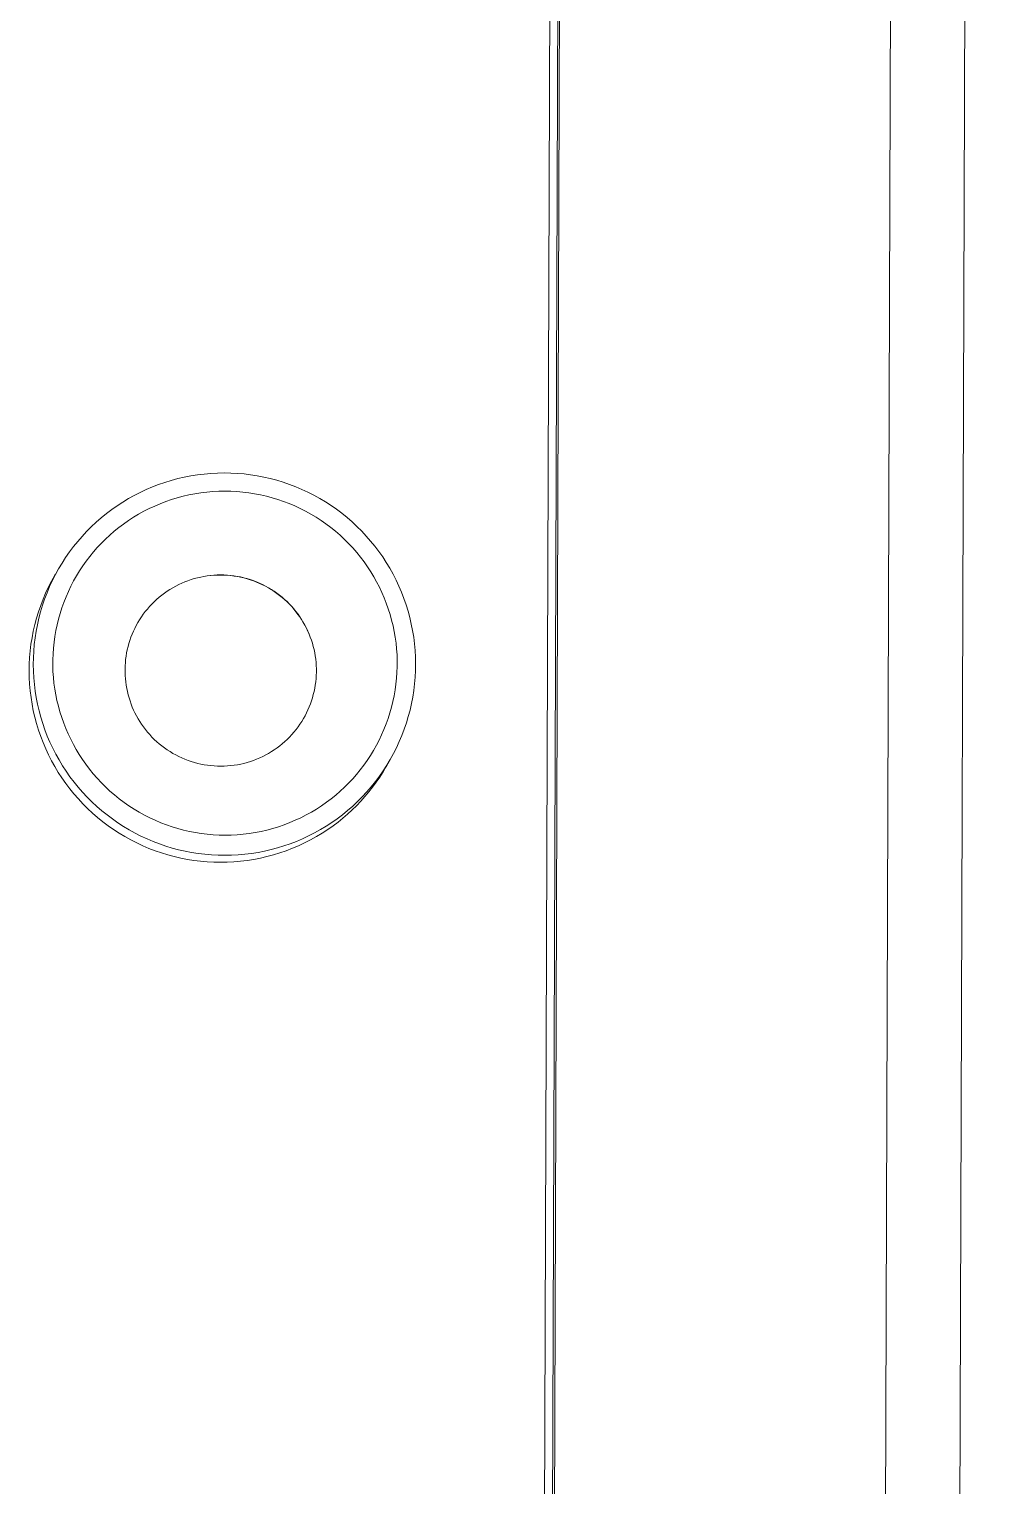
# Model space of a CAD drawing. Header units: millimetres. Extents: x 492 to 7139, y 278 to 5201.
# Drawn here: x 1597.57 to 1622.77, y 3294.04 to 3332.09 of the extents above; entities that cross this region are included whole.
import ezdxf

# ---------------------------------------------------------------- set-up
doc = ezdxf.new("R2010")
doc.units = ezdxf.units.MM
doc.layers.add('ZANO_R', color=7, linetype='Continuous', lineweight=0)

msp = doc.modelspace()

# ---------------------------------------------------------------- linework, layer by layer
at = {"layer": 'ZANO_R'}
for p, q in [((1610.566, 3155.499), (1611.928, 3554.95)), ((1610.771, 3155.42), (1612.133, 3554.87)), ((1612.184, 3554.959), (1610.822, 3155.508)), ((1619.468, 3155.465), (1620.83, 3554.916)), ((1621.407, 3155.351), (1622.769, 3554.802)), ((1601.452, 3320.35), (1601.622, 3320.389)), ((1601.622, 3320.389), (1601.793, 3320.423)), ((1601.793, 3320.423), (1601.966, 3320.45)), ((1601.966, 3320.45), (1602.139, 3320.471)), ((1602.139, 3320.471), (1602.312, 3320.487)), ((1602.312, 3320.487), (1602.486, 3320.496)), ((1602.486, 3320.496), (1602.661, 3320.499)), ((1602.661, 3320.499), (1602.835, 3320.497)), ((1602.835, 3320.497), (1603.009, 3320.488)), ((1603.009, 3320.488), (1603.183, 3320.473)), ((1603.183, 3320.473), (1603.356, 3320.452)), ((1603.356, 3320.452), (1603.528, 3320.424)), ((1603.528, 3320.424), (1603.699, 3320.391)), ((1603.699, 3320.391), (1603.869, 3320.352)), ((1600.472, 3319.992), (1600.629, 3320.066)), ((1600.629, 3320.066), (1600.79, 3320.134)), ((1600.79, 3320.134), (1600.953, 3320.197)), ((1600.953, 3320.197), (1601.117, 3320.253)), ((1601.117, 3320.253), (1601.284, 3320.305)), ((1601.284, 3320.305), (1601.452, 3320.35)), ((1602.053, 3319.98), (1602.209, 3319.999)), ((1602.209, 3319.999), (1602.365, 3320.013)), ((1602.365, 3320.013), (1602.522, 3320.021)), ((1602.522, 3320.021), (1602.679, 3320.024)), ((1602.679, 3320.024), (1602.836, 3320.021)), ((1602.836, 3320.021), (1602.993, 3320.013)), ((1602.993, 3320.013), (1603.149, 3320)), ((1603.149, 3320), (1603.305, 3319.981)), ((1603.869, 3320.352), (1604.038, 3320.308)), ((1604.038, 3320.308), (1604.204, 3320.257)), ((1604.204, 3320.257), (1604.369, 3320.2)), ((1604.369, 3320.2), (1604.532, 3320.138)), ((1604.532, 3320.138), (1604.693, 3320.07)), ((1604.693, 3320.07), (1604.851, 3319.997)), ((1604.851, 3319.997), (1605.006, 3319.918)), ((1599.726, 3319.543), (1599.868, 3319.643)), ((1599.868, 3319.643), (1600.014, 3319.738)), ((1600.014, 3319.738), (1600.164, 3319.828)), ((1600.164, 3319.828), (1600.316, 3319.913)), ((1600.316, 3319.913), (1600.472, 3319.992)), ((1600.707, 3319.569), (1600.85, 3319.635)), ((1600.85, 3319.635), (1600.994, 3319.696)), ((1600.994, 3319.696), (1601.141, 3319.753)), ((1601.141, 3319.753), (1601.289, 3319.804)), ((1601.289, 3319.804), (1601.439, 3319.85)), ((1601.439, 3319.85), (1601.591, 3319.89)), ((1601.591, 3319.89), (1601.744, 3319.926)), ((1601.744, 3319.926), (1601.898, 3319.956)), ((1601.898, 3319.956), (1602.053, 3319.98)), ((1603.305, 3319.981), (1603.46, 3319.956)), ((1603.46, 3319.956), (1603.614, 3319.926)), ((1603.614, 3319.926), (1603.767, 3319.891)), ((1603.767, 3319.891), (1603.919, 3319.851)), ((1603.919, 3319.851), (1604.069, 3319.805)), ((1604.069, 3319.805), (1604.218, 3319.754)), ((1604.218, 3319.754), (1604.364, 3319.698)), ((1604.364, 3319.698), (1604.509, 3319.636)), ((1604.509, 3319.636), (1604.651, 3319.57)), ((1605.006, 3319.918), (1605.159, 3319.833)), ((1605.159, 3319.833), (1605.308, 3319.744)), ((1605.308, 3319.744), (1605.455, 3319.649)), ((1605.455, 3319.649), (1605.598, 3319.549)), ((1599.451, 3319.328), (1599.32, 3319.213)), ((1599.587, 3319.438), (1599.451, 3319.328)), ((1599.726, 3319.543), (1599.587, 3319.438)), ((1600.035, 3319.165), (1600.164, 3319.255)), ((1600.164, 3319.255), (1600.296, 3319.341)), ((1600.296, 3319.341), (1600.43, 3319.421)), ((1600.43, 3319.421), (1600.567, 3319.498)), ((1600.567, 3319.498), (1600.707, 3319.569)), ((1604.651, 3319.57), (1604.791, 3319.499)), ((1604.791, 3319.499), (1604.928, 3319.423)), ((1604.928, 3319.423), (1605.063, 3319.342)), ((1605.063, 3319.342), (1605.195, 3319.257)), ((1605.195, 3319.257), (1605.324, 3319.167)), ((1605.598, 3319.549), (1605.737, 3319.445)), ((1605.737, 3319.445), (1605.873, 3319.335)), ((1605.873, 3319.335), (1606.005, 3319.221)), ((1599.07, 3318.97), (1598.952, 3318.842)), ((1599.193, 3319.093), (1599.07, 3318.97)), ((1599.32, 3319.213), (1599.193, 3319.093)), ((1599.565, 3318.771), (1599.677, 3318.876)), ((1599.677, 3318.876), (1599.793, 3318.976)), ((1599.793, 3318.976), (1599.913, 3319.073)), ((1599.913, 3319.073), (1600.035, 3319.165)), ((1605.324, 3319.167), (1605.449, 3319.073)), ((1605.449, 3319.073), (1605.571, 3318.974)), ((1605.571, 3318.974), (1605.69, 3318.871)), ((1605.69, 3318.871), (1605.805, 3318.764)), ((1606.005, 3319.221), (1606.132, 3319.102)), ((1606.132, 3319.102), (1606.256, 3318.979)), ((1606.256, 3318.979), (1606.375, 3318.852)), ((1598.728, 3318.574), (1598.624, 3318.435)), ((1598.838, 3318.71), (1598.728, 3318.574)), ((1598.952, 3318.842), (1598.838, 3318.71)), ((1599.25, 3318.436), (1599.351, 3318.551)), ((1599.351, 3318.551), (1599.456, 3318.663)), ((1599.456, 3318.663), (1599.565, 3318.771)), ((1605.805, 3318.764), (1605.916, 3318.653)), ((1605.916, 3318.653), (1606.023, 3318.539)), ((1606.023, 3318.539), (1606.126, 3318.42)), ((1606.375, 3318.852), (1606.489, 3318.721)), ((1606.489, 3318.721), (1606.599, 3318.585)), ((1606.599, 3318.585), (1606.705, 3318.446)), ((1598.43, 3318.145), (1598.34, 3317.996)), ((1598.524, 3318.292), (1598.43, 3318.145)), ((1598.624, 3318.435), (1598.524, 3318.292)), ((1598.971, 3318.07), (1599.06, 3318.195)), ((1599.06, 3318.195), (1599.153, 3318.317)), ((1599.153, 3318.317), (1599.25, 3318.436)), ((1606.126, 3318.42), (1606.225, 3318.299)), ((1606.225, 3318.299), (1606.32, 3318.173)), ((1606.32, 3318.173), (1606.408, 3318.048)), ((1606.705, 3318.446), (1606.805, 3318.304)), ((1606.805, 3318.304), (1606.9, 3318.158)), ((1606.9, 3318.158), (1606.99, 3318.008)), ((1598.239, 3317.828), (1598.154, 3317.676)), ((1598.256, 3317.843), (1598.177, 3317.687)), ((1598.239, 3317.828), (1598.255, 3317.857)), ((1598.34, 3317.996), (1598.256, 3317.843)), ((1598.731, 3317.677), (1598.807, 3317.811)), ((1598.807, 3317.811), (1598.887, 3317.941)), ((1598.887, 3317.941), (1598.971, 3318.07)), ((1601.716, 3317.684), (1601.799, 3317.712)), ((1601.799, 3317.712), (1601.882, 3317.738)), ((1601.882, 3317.738), (1601.966, 3317.761)), ((1601.966, 3317.761), (1602.051, 3317.78)), ((1602.051, 3317.78), (1602.137, 3317.797)), ((1602.137, 3317.797), (1602.223, 3317.811)), ((1602.223, 3317.811), (1602.309, 3317.821)), ((1602.309, 3317.821), (1602.396, 3317.829)), ((1602.318, 3317.819), (1602.404, 3317.827)), ((1602.396, 3317.829), (1602.483, 3317.834)), ((1602.404, 3317.827), (1602.491, 3317.831)), ((1602.483, 3317.834), (1602.57, 3317.835)), ((1602.491, 3317.831), (1602.578, 3317.832)), ((1602.57, 3317.835), (1602.658, 3317.834)), ((1602.578, 3317.832), (1602.665, 3317.83)), ((1602.658, 3317.834), (1602.745, 3317.829)), ((1602.665, 3317.83), (1602.752, 3317.825)), ((1602.745, 3317.829), (1602.832, 3317.822)), ((1602.752, 3317.825), (1602.838, 3317.817)), ((1602.832, 3317.822), (1602.918, 3317.811)), ((1602.838, 3317.817), (1602.924, 3317.807)), ((1602.918, 3317.811), (1603.004, 3317.798)), ((1602.924, 3317.807), (1603.01, 3317.793)), ((1603.004, 3317.798), (1603.09, 3317.781)), ((1603.01, 3317.793), (1603.095, 3317.776)), ((1603.09, 3317.781), (1603.175, 3317.762)), ((1603.095, 3317.776), (1603.18, 3317.756)), ((1603.175, 3317.762), (1603.259, 3317.739)), ((1603.18, 3317.756), (1603.264, 3317.734)), ((1603.259, 3317.739), (1603.343, 3317.714)), ((1603.264, 3317.734), (1603.347, 3317.708)), ((1603.343, 3317.714), (1603.425, 3317.686)), ((1606.408, 3318.048), (1606.492, 3317.919)), ((1606.492, 3317.919), (1606.572, 3317.788)), ((1606.572, 3317.788), (1606.647, 3317.654)), ((1606.99, 3318.008), (1607.075, 3317.856)), ((1607.075, 3317.856), (1607.154, 3317.701)), ((1598.001, 3317.362), (1597.933, 3317.201)), ((1598.037, 3317.368), (1597.974, 3317.205)), ((1598.075, 3317.52), (1598.001, 3317.362)), ((1598.104, 3317.529), (1598.037, 3317.368)), ((1598.154, 3317.676), (1598.075, 3317.52)), ((1598.177, 3317.687), (1598.104, 3317.529)), ((1598.533, 3317.262), (1598.594, 3317.402)), ((1598.594, 3317.402), (1598.66, 3317.541)), ((1598.66, 3317.541), (1598.731, 3317.677)), ((1601.033, 3317.305), (1601.103, 3317.357)), ((1601.103, 3317.357), (1601.174, 3317.407)), ((1601.174, 3317.407), (1601.247, 3317.455)), ((1601.247, 3317.455), (1601.322, 3317.5)), ((1601.322, 3317.5), (1601.398, 3317.542)), ((1601.398, 3317.542), (1601.476, 3317.582)), ((1601.476, 3317.582), (1601.555, 3317.619)), ((1601.555, 3317.619), (1601.635, 3317.653)), ((1601.635, 3317.653), (1601.716, 3317.684)), ((1603.347, 3317.708), (1603.429, 3317.68)), ((1603.425, 3317.686), (1603.506, 3317.655)), ((1603.429, 3317.68), (1603.51, 3317.648)), ((1603.506, 3317.655), (1603.587, 3317.621)), ((1603.51, 3317.648), (1603.59, 3317.614)), ((1603.587, 3317.621), (1603.666, 3317.584)), ((1603.59, 3317.614), (1603.669, 3317.577)), ((1603.666, 3317.584), (1603.744, 3317.544)), ((1603.669, 3317.577), (1603.746, 3317.538)), ((1603.744, 3317.544), (1603.82, 3317.502)), ((1603.746, 3317.538), (1603.822, 3317.496)), ((1603.82, 3317.502), (1603.895, 3317.457)), ((1603.822, 3317.496), (1603.897, 3317.451)), ((1603.895, 3317.457), (1603.968, 3317.41)), ((1603.897, 3317.451), (1603.969, 3317.404)), ((1603.968, 3317.41), (1604.039, 3317.36)), ((1603.969, 3317.404), (1604.041, 3317.354)), ((1604.039, 3317.36), (1604.109, 3317.308)), ((1604.041, 3317.354), (1604.11, 3317.302)), ((1606.647, 3317.654), (1606.718, 3317.518)), ((1606.718, 3317.518), (1606.783, 3317.38)), ((1606.783, 3317.38), (1606.844, 3317.239)), ((1607.154, 3317.701), (1607.228, 3317.543)), ((1607.228, 3317.543), (1607.297, 3317.383)), ((1607.297, 3317.383), (1607.36, 3317.22)), ((1597.871, 3317.038), (1597.814, 3316.873)), ((1597.918, 3317.041), (1597.868, 3316.874)), ((1597.933, 3317.201), (1597.871, 3317.038)), ((1597.974, 3317.205), (1597.918, 3317.041)), ((1598.378, 3316.828), (1598.425, 3316.975)), ((1598.425, 3316.975), (1598.476, 3317.119)), ((1598.476, 3317.119), (1598.533, 3317.262)), ((1600.659, 3316.944), (1600.716, 3317.009)), ((1600.716, 3317.009), (1600.775, 3317.073)), ((1600.775, 3317.073), (1600.837, 3317.134)), ((1600.837, 3317.134), (1600.9, 3317.193)), ((1600.9, 3317.193), (1600.966, 3317.25)), ((1600.966, 3317.25), (1601.033, 3317.305)), ((1604.109, 3317.308), (1604.177, 3317.253)), ((1604.11, 3317.302), (1604.178, 3317.247)), ((1604.177, 3317.253), (1604.243, 3317.196)), ((1604.178, 3317.247), (1604.243, 3317.19)), ((1604.243, 3317.196), (1604.307, 3317.137)), ((1604.243, 3317.19), (1604.307, 3317.131)), ((1604.307, 3317.137), (1604.368, 3317.075)), ((1604.307, 3317.131), (1604.368, 3317.069)), ((1604.368, 3317.075), (1604.428, 3317.011)), ((1604.368, 3317.069), (1604.428, 3317.006)), ((1604.428, 3317.011), (1604.485, 3316.946)), ((1604.428, 3317.006), (1604.485, 3316.94)), ((1606.844, 3317.239), (1606.9, 3317.096)), ((1606.9, 3317.096), (1606.952, 3316.951)), ((1606.952, 3316.951), (1606.998, 3316.805)), ((1607.36, 3317.22), (1607.417, 3317.055)), ((1607.417, 3317.055), (1607.468, 3316.889)), ((1597.763, 3316.706), (1597.718, 3316.538)), ((1597.814, 3316.873), (1597.763, 3316.706)), ((1597.823, 3316.705), (1597.784, 3316.535)), ((1597.868, 3316.874), (1597.823, 3316.705)), ((1598.3, 3316.532), (1598.336, 3316.681)), ((1598.336, 3316.681), (1598.378, 3316.828)), ((1600.41, 3316.589), (1600.369, 3316.514)), ((1600.41, 3316.589), (1600.455, 3316.663)), ((1600.455, 3316.663), (1600.502, 3316.736)), ((1600.502, 3316.736), (1600.552, 3316.807)), ((1600.552, 3316.807), (1600.604, 3316.876)), ((1600.604, 3316.876), (1600.659, 3316.944)), ((1604.485, 3316.946), (1604.54, 3316.878)), ((1604.485, 3316.94), (1604.539, 3316.873)), ((1604.539, 3316.873), (1604.592, 3316.804)), ((1604.54, 3316.878), (1604.593, 3316.809)), ((1604.592, 3316.804), (1604.637, 3316.739)), ((1604.593, 3316.809), (1604.642, 3316.739)), ((1604.637, 3316.739), (1604.681, 3316.673)), ((1604.642, 3316.739), (1604.688, 3316.668)), ((1604.681, 3316.673), (1604.722, 3316.606)), ((1604.688, 3316.668), (1604.732, 3316.595)), ((1604.722, 3316.606), (1604.761, 3316.538)), ((1604.732, 3316.595), (1604.774, 3316.521)), ((1606.998, 3316.805), (1607.039, 3316.657)), ((1607.039, 3316.657), (1607.075, 3316.508)), ((1607.468, 3316.889), (1607.513, 3316.72)), ((1607.513, 3316.72), (1607.553, 3316.551)), ((1597.646, 3316.196), (1597.618, 3316.024)), ((1597.679, 3316.368), (1597.646, 3316.196)), ((1597.718, 3316.538), (1597.679, 3316.368)), ((1597.724, 3316.192), (1597.704, 3316.019)), ((1597.751, 3316.364), (1597.724, 3316.192)), ((1597.784, 3316.535), (1597.751, 3316.364)), ((1598.221, 3316.078), (1598.242, 3316.23)), ((1598.242, 3316.23), (1598.268, 3316.381)), ((1598.268, 3316.381), (1598.3, 3316.532)), ((1600.23, 3316.205), (1600.201, 3316.125)), ((1600.26, 3316.284), (1600.23, 3316.205)), ((1600.294, 3316.362), (1600.26, 3316.284)), ((1600.33, 3316.439), (1600.294, 3316.362)), ((1600.369, 3316.514), (1600.33, 3316.439)), ((1604.761, 3316.538), (1604.798, 3316.468)), ((1604.774, 3316.521), (1604.813, 3316.446)), ((1604.798, 3316.468), (1604.833, 3316.397)), ((1604.813, 3316.446), (1604.849, 3316.369)), ((1604.833, 3316.397), (1604.865, 3316.326)), ((1604.849, 3316.369), (1604.883, 3316.291)), ((1604.875, 3316.303), (1604.878, 3316.295)), ((1604.883, 3316.291), (1604.914, 3316.212)), ((1604.914, 3316.212), (1604.943, 3316.132)), ((1607.075, 3316.508), (1607.106, 3316.358)), ((1607.106, 3316.358), (1607.132, 3316.206)), ((1607.132, 3316.206), (1607.153, 3316.054)), ((1607.553, 3316.551), (1607.587, 3316.38)), ((1607.587, 3316.38), (1607.614, 3316.207)), ((1607.614, 3316.207), (1607.636, 3316.034)), ((1597.597, 3315.851), (1597.582, 3315.677)), ((1597.618, 3316.024), (1597.597, 3315.851)), ((1597.689, 3315.845), (1597.68, 3315.671)), ((1597.704, 3316.019), (1597.689, 3315.845)), ((1598.194, 3315.773), (1598.205, 3315.926)), ((1598.205, 3315.926), (1598.221, 3316.078)), ((1600.134, 3315.88), (1600.117, 3315.797)), ((1600.154, 3315.963), (1600.134, 3315.88)), ((1600.176, 3316.045), (1600.154, 3315.963)), ((1600.201, 3316.125), (1600.176, 3316.045)), ((1604.943, 3316.132), (1604.968, 3316.051)), ((1604.968, 3316.051), (1604.991, 3315.969)), ((1604.991, 3315.969), (1605.011, 3315.887)), ((1605.011, 3315.887), (1605.029, 3315.804)), ((1607.153, 3316.054), (1607.168, 3315.902)), ((1607.168, 3315.902), (1607.179, 3315.749)), ((1607.636, 3316.034), (1607.652, 3315.861)), ((1607.652, 3315.861), (1607.661, 3315.687)), ((1597.573, 3315.502), (1597.57, 3315.328)), ((1597.582, 3315.677), (1597.573, 3315.502)), ((1597.68, 3315.671), (1597.677, 3315.496)), ((1597.677, 3315.496), (1597.681, 3315.322)), ((1598.188, 3315.466), (1598.189, 3315.619)), ((1598.193, 3315.312), (1598.188, 3315.466)), ((1598.189, 3315.619), (1598.194, 3315.773)), ((1600.077, 3315.461), (1600.075, 3315.376)), ((1600.083, 3315.545), (1600.077, 3315.461)), ((1600.091, 3315.63), (1600.083, 3315.545)), ((1600.103, 3315.714), (1600.091, 3315.63)), ((1600.117, 3315.797), (1600.103, 3315.714)), ((1605.029, 3315.804), (1605.043, 3315.72)), ((1605.043, 3315.72), (1605.055, 3315.636)), ((1605.055, 3315.636), (1605.064, 3315.551)), ((1605.064, 3315.551), (1605.07, 3315.467)), ((1605.07, 3315.467), (1605.073, 3315.382)), ((1607.184, 3315.442), (1607.178, 3315.288)), ((1607.179, 3315.749), (1607.184, 3315.595)), ((1607.184, 3315.595), (1607.184, 3315.442)), ((1607.661, 3315.687), (1607.665, 3315.512)), ((1607.665, 3315.512), (1607.662, 3315.338)), ((1597.57, 3315.328), (1597.573, 3315.153)), ((1597.573, 3315.153), (1597.582, 3314.979)), ((1597.681, 3315.322), (1597.69, 3315.148)), ((1597.69, 3315.148), (1597.706, 3314.974)), ((1598.204, 3315.159), (1598.193, 3315.312)), ((1598.219, 3315.007), (1598.204, 3315.159)), ((1600.075, 3315.376), (1600.075, 3315.291)), ((1600.075, 3315.291), (1600.078, 3315.206)), ((1600.078, 3315.206), (1600.084, 3315.122)), ((1600.084, 3315.122), (1600.092, 3315.038)), ((1605.064, 3315.127), (1605.056, 3315.043)), ((1605.07, 3315.212), (1605.064, 3315.127)), ((1605.073, 3315.297), (1605.07, 3315.212)), ((1605.073, 3315.382), (1605.073, 3315.297)), ((1607.167, 3315.135), (1607.151, 3314.983)), ((1607.178, 3315.288), (1607.167, 3315.135)), ((1607.653, 3315.164), (1607.638, 3314.99)), ((1607.662, 3315.338), (1607.653, 3315.164)), ((1597.582, 3314.979), (1597.597, 3314.805)), ((1597.597, 3314.805), (1597.619, 3314.632)), ((1597.706, 3314.974), (1597.728, 3314.801)), ((1597.728, 3314.801), (1597.755, 3314.629)), ((1598.24, 3314.855), (1598.219, 3315.007)), ((1598.266, 3314.703), (1598.24, 3314.855)), ((1598.297, 3314.553), (1598.266, 3314.703)), ((1600.092, 3315.038), (1600.104, 3314.954)), ((1600.104, 3314.954), (1600.119, 3314.87)), ((1600.119, 3314.87), (1600.136, 3314.787)), ((1600.136, 3314.787), (1600.156, 3314.705)), ((1600.156, 3314.705), (1600.179, 3314.623)), ((1604.993, 3314.709), (1604.971, 3314.627)), ((1605.013, 3314.792), (1604.993, 3314.709)), ((1605.03, 3314.875), (1605.013, 3314.792)), ((1605.044, 3314.959), (1605.03, 3314.875)), ((1605.056, 3315.043), (1605.044, 3314.959)), ((1607.104, 3314.68), (1607.072, 3314.529)), ((1607.13, 3314.831), (1607.104, 3314.68)), ((1607.151, 3314.983), (1607.13, 3314.831)), ((1607.618, 3314.817), (1607.591, 3314.645)), ((1607.638, 3314.99), (1607.618, 3314.817)), ((1597.619, 3314.632), (1597.646, 3314.46)), ((1597.646, 3314.46), (1597.679, 3314.288)), ((1597.679, 3314.288), (1597.719, 3314.118)), ((1597.755, 3314.629), (1597.789, 3314.458)), ((1597.789, 3314.458), (1597.828, 3314.289)), ((1597.828, 3314.289), (1597.874, 3314.12)), ((1598.333, 3314.404), (1598.297, 3314.553)), ((1598.374, 3314.256), (1598.333, 3314.404)), ((1600.179, 3314.623), (1600.205, 3314.542)), ((1600.205, 3314.542), (1600.233, 3314.462)), ((1600.233, 3314.462), (1600.264, 3314.383)), ((1600.264, 3314.383), (1600.298, 3314.306)), ((1600.298, 3314.306), (1600.334, 3314.229)), ((1604.853, 3314.309), (1604.816, 3314.232)), ((1604.886, 3314.387), (1604.853, 3314.309)), ((1604.917, 3314.466), (1604.886, 3314.387)), ((1604.945, 3314.546), (1604.917, 3314.466)), ((1604.971, 3314.627), (1604.945, 3314.546)), ((1607.036, 3314.38), (1606.994, 3314.233)), ((1607.072, 3314.529), (1607.036, 3314.38)), ((1607.519, 3314.304), (1607.474, 3314.135)), ((1607.558, 3314.474), (1607.519, 3314.304)), ((1607.591, 3314.645), (1607.558, 3314.474)), ((1597.719, 3314.118), (1597.764, 3313.95)), ((1597.764, 3313.95), (1597.815, 3313.783)), ((1597.874, 3314.12), (1597.925, 3313.954)), ((1597.925, 3313.954), (1597.982, 3313.789)), ((1598.42, 3314.11), (1598.374, 3314.256)), ((1598.472, 3313.965), (1598.42, 3314.11)), ((1598.528, 3313.822), (1598.472, 3313.965)), ((1600.334, 3314.229), (1600.373, 3314.154)), ((1600.373, 3314.154), (1600.415, 3314.08)), ((1600.415, 3314.08), (1600.459, 3314.007)), ((1600.459, 3314.007), (1600.505, 3313.937)), ((1600.505, 3313.937), (1600.554, 3313.867)), ((1604.644, 3313.936), (1604.595, 3313.865)), ((1604.692, 3314.008), (1604.644, 3313.936)), ((1604.736, 3314.082), (1604.692, 3314.008)), ((1604.778, 3314.156), (1604.736, 3314.082)), ((1604.816, 3314.232), (1604.778, 3314.156)), ((1606.896, 3313.942), (1606.839, 3313.799)), ((1606.948, 3314.086), (1606.896, 3313.942)), ((1606.994, 3314.233), (1606.948, 3314.086)), ((1607.424, 3313.968), (1607.368, 3313.803)), ((1607.474, 3314.135), (1607.424, 3313.968)), ((1597.815, 3313.783), (1597.872, 3313.618)), ((1597.872, 3313.618), (1597.935, 3313.455)), ((1597.982, 3313.789), (1598.045, 3313.626)), ((1598.045, 3313.626), (1598.114, 3313.466)), ((1598.589, 3313.682), (1598.528, 3313.822)), ((1598.655, 3313.543), (1598.589, 3313.682)), ((1598.725, 3313.407), (1598.655, 3313.543)), ((1600.554, 3313.867), (1600.607, 3313.798)), ((1600.607, 3313.798), (1600.662, 3313.73)), ((1600.662, 3313.73), (1600.719, 3313.664)), ((1600.719, 3313.664), (1600.779, 3313.6)), ((1600.779, 3313.6), (1600.84, 3313.539)), ((1600.84, 3313.539), (1600.904, 3313.479)), ((1604.311, 3313.539), (1604.247, 3313.48)), ((1604.372, 3313.6), (1604.311, 3313.539)), ((1604.431, 3313.663), (1604.372, 3313.6)), ((1604.488, 3313.728), (1604.431, 3313.663)), ((1604.542, 3313.796), (1604.488, 3313.728)), ((1604.595, 3313.865), (1604.542, 3313.796)), ((1606.778, 3313.659), (1606.712, 3313.52)), ((1606.839, 3313.799), (1606.778, 3313.659)), ((1607.305, 3313.64), (1607.238, 3313.48)), ((1607.368, 3313.803), (1607.305, 3313.64)), ((1597.935, 3313.455), (1598.003, 3313.294)), ((1598.003, 3313.294), (1598.077, 3313.136)), ((1598.114, 3313.466), (1598.188, 3313.308)), ((1598.188, 3313.308), (1598.267, 3313.153)), ((1598.267, 3313.153), (1598.352, 3313.001)), ((1598.8, 3313.273), (1598.725, 3313.407)), ((1598.88, 3313.142), (1598.8, 3313.273)), ((1600.904, 3313.479), (1600.97, 3313.422)), ((1600.97, 3313.422), (1601.038, 3313.368)), ((1601.038, 3313.368), (1601.108, 3313.315)), ((1601.108, 3313.315), (1601.179, 3313.265)), ((1601.179, 3313.265), (1601.252, 3313.218)), ((1601.252, 3313.218), (1601.327, 3313.173)), ((1601.327, 3313.173), (1601.404, 3313.131)), ((1603.75, 3313.131), (1603.826, 3313.174)), ((1603.826, 3313.174), (1603.901, 3313.218)), ((1603.901, 3313.218), (1603.974, 3313.266)), ((1603.974, 3313.266), (1604.045, 3313.316)), ((1604.115, 3313.368), (1604.046, 3313.316)), ((1604.182, 3313.423), (1604.115, 3313.368)), ((1604.247, 3313.48), (1604.182, 3313.423)), ((1606.565, 3313.251), (1606.485, 3313.12)), ((1606.641, 3313.384), (1606.565, 3313.251)), ((1606.712, 3313.52), (1606.641, 3313.384)), ((1607.086, 3313.166), (1607.002, 3313.013)), ((1607.165, 3313.322), (1607.086, 3313.166)), ((1607.238, 3313.48), (1607.165, 3313.322)), ((1598.077, 3313.136), (1598.156, 3312.98)), ((1598.156, 3312.98), (1598.241, 3312.828)), ((1598.241, 3312.828), (1598.33, 3312.678)), ((1598.352, 3313.001), (1598.442, 3312.851)), ((1598.442, 3312.851), (1598.537, 3312.705)), ((1598.964, 3313.013), (1598.88, 3313.142)), ((1599.052, 3312.888), (1598.964, 3313.013)), ((1599.147, 3312.763), (1599.052, 3312.888)), ((1601.404, 3313.131), (1601.481, 3313.091)), ((1601.481, 3313.091), (1601.56, 3313.054)), ((1601.56, 3313.054), (1601.641, 3313.02)), ((1601.641, 3313.02), (1601.722, 3312.989)), ((1601.722, 3312.989), (1601.805, 3312.961)), ((1601.805, 3312.961), (1601.888, 3312.935)), ((1601.888, 3312.935), (1601.972, 3312.913)), ((1601.972, 3312.913), (1602.057, 3312.893)), ((1602.057, 3312.893), (1602.143, 3312.877)), ((1602.143, 3312.877), (1602.229, 3312.863)), ((1602.229, 3312.863), (1602.316, 3312.853)), ((1602.316, 3312.853), (1602.402, 3312.845)), ((1602.402, 3312.845), (1602.49, 3312.84)), ((1602.49, 3312.84), (1602.577, 3312.839)), ((1602.577, 3312.839), (1602.664, 3312.84)), ((1602.664, 3312.84), (1602.751, 3312.845)), ((1602.751, 3312.845), (1602.838, 3312.853)), ((1602.838, 3312.853), (1602.924, 3312.863)), ((1602.924, 3312.863), (1603.011, 3312.877)), ((1603.011, 3312.877), (1603.096, 3312.894)), ((1603.096, 3312.894), (1603.181, 3312.913)), ((1603.181, 3312.913), (1603.265, 3312.936)), ((1603.265, 3312.936), (1603.349, 3312.961)), ((1603.349, 3312.961), (1603.431, 3312.99)), ((1603.431, 3312.99), (1603.513, 3313.021)), ((1603.513, 3313.021), (1603.593, 3313.055)), ((1603.593, 3313.055), (1603.672, 3313.092)), ((1603.672, 3313.092), (1603.75, 3313.131)), ((1606.312, 3312.866), (1606.219, 3312.744)), ((1606.401, 3312.991), (1606.312, 3312.866)), ((1606.485, 3313.12), (1606.401, 3312.991)), ((1606.817, 3312.69), (1606.899, 3312.828)), ((1606.912, 3312.864), (1606.818, 3312.717)), ((1606.918, 3312.861), (1606.892, 3312.816)), ((1607.002, 3313.013), (1606.912, 3312.864)), ((1598.33, 3312.678), (1598.426, 3312.532)), ((1598.426, 3312.532), (1598.526, 3312.389)), ((1598.526, 3312.389), (1598.631, 3312.25)), ((1598.537, 3312.705), (1598.637, 3312.563)), ((1598.637, 3312.563), (1598.743, 3312.424)), ((1598.743, 3312.424), (1598.853, 3312.288)), ((1599.246, 3312.641), (1599.147, 3312.763)), ((1599.349, 3312.522), (1599.246, 3312.641)), ((1599.456, 3312.408), (1599.349, 3312.522)), ((1599.567, 3312.297), (1599.456, 3312.408)), ((1605.916, 3312.398), (1605.807, 3312.29)), ((1606.021, 3312.51), (1605.916, 3312.398)), ((1606.122, 3312.625), (1606.021, 3312.51)), ((1606.219, 3312.744), (1606.122, 3312.625)), ((1606.614, 3312.435), (1606.504, 3312.299)), ((1606.543, 3312.293), (1606.638, 3312.422)), ((1606.718, 3312.574), (1606.614, 3312.435)), ((1606.638, 3312.422), (1606.73, 3312.555)), ((1606.818, 3312.717), (1606.718, 3312.574)), ((1606.73, 3312.555), (1606.817, 3312.69)), ((1598.631, 3312.25), (1598.741, 3312.114)), ((1598.741, 3312.114), (1598.855, 3311.982)), ((1598.853, 3312.288), (1598.967, 3312.157)), ((1598.967, 3312.157), (1599.086, 3312.03)), ((1599.086, 3312.03), (1599.21, 3311.907)), ((1599.682, 3312.19), (1599.567, 3312.297)), ((1599.801, 3312.087), (1599.682, 3312.19)), ((1599.923, 3311.988), (1599.801, 3312.087)), ((1605.579, 3312.085), (1605.459, 3311.988)), ((1605.695, 3312.185), (1605.579, 3312.085)), ((1605.807, 3312.29), (1605.695, 3312.185)), ((1606.272, 3312.039), (1606.149, 3311.915)), ((1606.232, 3311.923), (1606.34, 3312.043)), ((1606.39, 3312.167), (1606.272, 3312.039)), ((1606.34, 3312.043), (1606.443, 3312.166)), ((1606.504, 3312.299), (1606.39, 3312.167)), ((1606.443, 3312.166), (1606.543, 3312.293)), ((1598.855, 3311.982), (1598.974, 3311.855)), ((1598.974, 3311.855), (1599.098, 3311.731)), ((1599.098, 3311.731), (1599.225, 3311.612)), ((1599.21, 3311.907), (1599.337, 3311.788)), ((1599.337, 3311.788), (1599.469, 3311.674)), ((1599.469, 3311.674), (1599.605, 3311.564)), ((1600.049, 3311.894), (1599.923, 3311.988)), ((1600.177, 3311.804), (1600.049, 3311.894)), ((1600.309, 3311.719), (1600.177, 3311.804)), ((1600.444, 3311.638), (1600.309, 3311.719)), ((1600.581, 3311.562), (1600.444, 3311.638)), ((1604.942, 3311.64), (1604.805, 3311.564)), ((1605.077, 3311.72), (1604.942, 3311.64)), ((1605.208, 3311.806), (1605.077, 3311.72)), ((1605.337, 3311.896), (1605.208, 3311.806)), ((1605.459, 3311.988), (1605.337, 3311.896)), ((1605.89, 3311.681), (1605.755, 3311.571)), ((1605.887, 3311.586), (1606.006, 3311.695)), ((1606.022, 3311.796), (1605.89, 3311.681)), ((1606.006, 3311.695), (1606.121, 3311.807)), ((1606.149, 3311.915), (1606.022, 3311.796)), ((1606.121, 3311.807), (1606.232, 3311.923)), ((1599.225, 3311.612), (1599.357, 3311.498)), ((1599.357, 3311.498), (1599.493, 3311.388)), ((1599.493, 3311.388), (1599.632, 3311.283)), ((1599.605, 3311.564), (1599.744, 3311.46)), ((1599.632, 3311.283), (1599.775, 3311.183)), ((1599.744, 3311.46), (1599.887, 3311.36)), ((1599.887, 3311.36), (1600.034, 3311.265)), ((1600.034, 3311.265), (1600.183, 3311.175)), ((1600.721, 3311.491), (1600.581, 3311.562)), ((1600.863, 3311.425), (1600.721, 3311.491)), ((1601.008, 3311.363), (1600.863, 3311.425)), ((1601.155, 3311.307), (1601.008, 3311.363)), ((1601.303, 3311.256), (1601.155, 3311.307)), ((1601.453, 3311.211), (1601.303, 3311.256)), ((1604.083, 3311.257), (1603.933, 3311.211)), ((1604.231, 3311.308), (1604.083, 3311.257)), ((1604.378, 3311.365), (1604.231, 3311.308)), ((1604.523, 3311.426), (1604.378, 3311.365)), ((1604.665, 3311.492), (1604.523, 3311.426)), ((1604.805, 3311.564), (1604.665, 3311.492)), ((1605.178, 3311.181), (1605.328, 3311.271)), ((1605.328, 3311.271), (1605.474, 3311.366)), ((1605.368, 3311.183), (1605.511, 3311.283)), ((1605.474, 3311.366), (1605.616, 3311.466)), ((1605.511, 3311.283), (1605.639, 3311.38)), ((1605.755, 3311.571), (1605.616, 3311.466)), ((1605.639, 3311.38), (1605.765, 3311.481)), ((1605.765, 3311.481), (1605.887, 3311.586)), ((1599.775, 3311.183), (1599.922, 3311.088)), ((1599.922, 3311.088), (1600.071, 3310.998)), ((1600.071, 3310.998), (1600.224, 3310.913)), ((1600.183, 3311.175), (1600.336, 3311.091)), ((1600.224, 3310.913), (1600.379, 3310.834)), ((1600.336, 3311.091), (1600.491, 3311.012)), ((1600.491, 3311.012), (1600.649, 3310.939)), ((1600.649, 3310.939), (1600.81, 3310.871)), ((1600.81, 3310.871), (1600.973, 3310.809)), ((1601.605, 3311.17), (1601.453, 3311.211)), ((1601.758, 3311.135), (1601.605, 3311.17)), ((1601.912, 3311.105), (1601.758, 3311.135)), ((1602.067, 3311.08), (1601.912, 3311.105)), ((1602.223, 3311.061), (1602.067, 3311.08)), ((1602.379, 3311.048), (1602.223, 3311.061)), ((1602.536, 3311.04), (1602.379, 3311.048)), ((1602.693, 3311.037), (1602.536, 3311.04)), ((1602.85, 3311.04), (1602.693, 3311.037)), ((1603.007, 3311.048), (1602.85, 3311.04)), ((1603.163, 3311.062), (1603.007, 3311.048)), ((1603.319, 3311.081), (1603.163, 3311.062)), ((1603.474, 3311.105), (1603.319, 3311.081)), ((1603.628, 3311.135), (1603.474, 3311.105)), ((1603.781, 3311.171), (1603.628, 3311.135)), ((1603.933, 3311.211), (1603.781, 3311.171)), ((1604.389, 3310.812), (1604.552, 3310.875)), ((1604.552, 3310.875), (1604.712, 3310.943)), ((1604.712, 3310.943), (1604.87, 3311.017)), ((1604.764, 3310.834), (1604.919, 3310.914)), ((1604.87, 3311.017), (1605.026, 3311.096)), ((1604.919, 3310.914), (1605.072, 3310.998)), ((1605.026, 3311.096), (1605.178, 3311.181)), ((1605.072, 3310.998), (1605.221, 3311.088)), ((1605.221, 3311.088), (1605.368, 3311.183)), ((1600.379, 3310.834), (1600.538, 3310.76)), ((1600.538, 3310.76), (1600.698, 3310.692)), ((1600.698, 3310.692), (1600.861, 3310.63)), ((1600.861, 3310.63), (1601.026, 3310.573)), ((1600.973, 3310.809), (1601.138, 3310.752)), ((1601.026, 3310.573), (1601.193, 3310.522)), ((1601.138, 3310.752), (1601.304, 3310.701)), ((1601.193, 3310.522), (1601.362, 3310.477)), ((1601.304, 3310.701), (1601.473, 3310.656)), ((1601.473, 3310.656), (1601.643, 3310.617)), ((1601.643, 3310.617), (1601.814, 3310.584)), ((1601.814, 3310.584), (1601.986, 3310.557)), ((1601.986, 3310.557), (1602.159, 3310.536)), ((1602.159, 3310.536), (1602.333, 3310.521)), ((1602.333, 3310.521), (1602.507, 3310.512)), ((1602.507, 3310.512), (1602.681, 3310.51)), ((1602.681, 3310.51), (1602.856, 3310.513)), ((1602.856, 3310.513), (1603.03, 3310.522)), ((1603.03, 3310.522), (1603.203, 3310.537)), ((1603.203, 3310.537), (1603.376, 3310.559)), ((1603.376, 3310.559), (1603.549, 3310.586)), ((1603.549, 3310.586), (1603.72, 3310.62)), ((1603.72, 3310.62), (1603.89, 3310.659)), ((1603.781, 3310.477), (1603.95, 3310.522)), ((1603.89, 3310.659), (1604.058, 3310.704)), ((1603.95, 3310.522), (1604.117, 3310.573)), ((1604.058, 3310.704), (1604.225, 3310.755)), ((1604.117, 3310.573), (1604.282, 3310.63)), ((1604.225, 3310.755), (1604.389, 3310.812)), ((1604.282, 3310.63), (1604.445, 3310.693)), ((1604.445, 3310.693), (1604.605, 3310.761)), ((1604.605, 3310.761), (1604.764, 3310.834)), ((1601.362, 3310.477), (1601.532, 3310.438)), ((1601.532, 3310.438), (1601.703, 3310.404)), ((1601.703, 3310.404), (1601.876, 3310.377)), ((1601.876, 3310.377), (1602.049, 3310.356)), ((1602.049, 3310.356), (1602.223, 3310.34)), ((1602.223, 3310.34), (1602.397, 3310.331)), ((1602.397, 3310.331), (1602.572, 3310.328)), ((1602.572, 3310.328), (1602.746, 3310.331)), ((1602.746, 3310.331), (1602.92, 3310.341)), ((1602.92, 3310.341), (1603.094, 3310.356)), ((1603.094, 3310.356), (1603.267, 3310.377)), ((1603.267, 3310.377), (1603.44, 3310.404)), ((1603.44, 3310.404), (1603.611, 3310.438)), ((1603.611, 3310.438), (1603.781, 3310.477))]:
    msp.add_line(p, q, dxfattribs=at)

doc.saveas('drawing.dxf')
